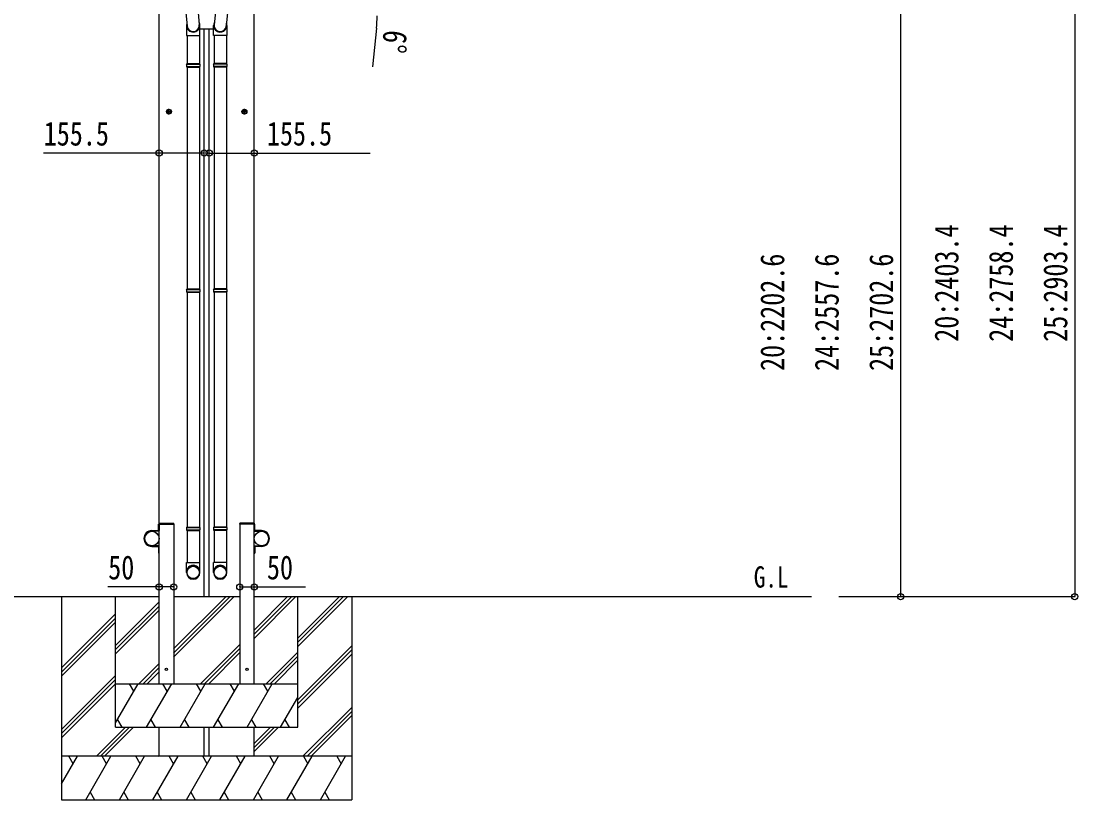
# Model space of a CAD drawing. Units: millimetres, scale not verified. Extents: x -10512 to 10512, y -7425 to 7425.
# Drawn here: x -6764 to -3124, y -3841 to -1159 of the extents above; entities that cross this region are included whole.
import ezdxf
from ezdxf.enums import TextEntityAlignment as Align

# ---------------------------------------------------------------- set-up
doc = ezdxf.new("R2010")
doc.units = ezdxf.units.MM
doc.header["$LTSCALE"] = 30
for name, color, linetype in [('0-3_USER1', 3, 'Continuous'), ('0-5_YKK_13', 4, 'Continuous'), ('0-6_YKK_A1', 4, 'Continuous'), ('0-7_YKK_D', 6, 'Continuous')]:
    doc.layers.add(name, color=color, linetype=linetype)
doc.styles.add('ＭＳ ゴシック', font='')
doc.styles.get('ＭＳ ゴシック').set_extended_font_data('MS Gothic')

msp = doc.modelspace()

# ---------------------------------------------------------------- linework, layer by layer
at = {"layer": '0-5_YKK_13'}
for p, q in [((-6198.54, -1106.89), (-6191.89, -1174.63)), ((-6155.63, -1115.18), (-6150.07, -1170.91)), ((-6093.2, -1115.18), (-6098.76, -1170.91)), ((-6050.29, -1106.89), (-6056.95, -1174.63)), ((-6193.92, -1173.41), (-6193.92, -1208.07)), ((-6147.92, -1208.07), (-6147.92, -1173.72)), ((-6147.92, -1185.3), (-6100.91, -1185.3)), ((-6100.91, -1208.07), (-6100.91, -1173.72)), ((-6054.91, -1173.41), (-6054.91, -1208.07)), ((-6193.92, -1208.07), (-6147.92, -1208.07)), ((-6191.92, -1208.07), (-6191.92, -1304.81)), ((-6149.92, -1208.07), (-6149.92, -1304.81)), ((-6054.91, -1208.07), (-6100.91, -1208.07)), ((-6098.91, -1208.07), (-6098.91, -1304.81)), ((-6056.91, -1208.07), (-6056.91, -1304.81)), ((-6193.92, -1306.81), (-6192.92, -1304.81)), ((-6193.92, -1306.81), (-6147.92, -1306.81)), ((-6193.92, -1306.81), (-6193.92, -1314.81)), ((-6192.92, -1304.81), (-6148.92, -1304.81)), ((-6147.92, -1306.81), (-6148.92, -1304.81)), ((-6100.91, -1306.81), (-6099.91, -1304.81)), ((-6054.91, -1306.81), (-6100.91, -1306.81)), ((-6055.91, -1304.81), (-6099.91, -1304.81)), ((-6054.91, -1306.81), (-6055.91, -1304.81)), ((-6054.91, -1306.81), (-6054.91, -1314.81)), ((-6193.92, -1314.81), (-6147.92, -1314.81)), ((-6193.92, -1314.81), (-6192.92, -1316.81)), ((-6192.92, -1316.81), (-6148.92, -1316.81)), ((-6191.92, -1316.81), (-6191.92, -2080.69)), ((-6149.92, -1316.81), (-6149.92, -2080.69)), ((-6054.91, -1314.81), (-6100.91, -1314.81)), ((-6055.91, -1316.81), (-6099.91, -1316.81)), ((-6098.91, -1316.81), (-6098.91, -2080.69)), ((-6056.91, -1316.81), (-6056.91, -2080.69)), ((-6054.91, -1314.81), (-6055.91, -1316.81)), ((-6193.92, -2082.69), (-6192.92, -2080.69)), ((-6193.92, -2082.69), (-6147.92, -2082.69)), ((-6193.92, -2082.69), (-6193.92, -2090.69)), ((-6193.92, -2090.69), (-6147.92, -2090.69)), ((-6193.92, -2090.69), (-6192.92, -2092.69)), ((-6192.92, -2080.69), (-6148.92, -2080.69)), ((-6192.92, -2092.69), (-6148.92, -2092.69)), ((-6191.92, -2092.69), (-6191.92, -2901.19)), ((-6149.92, -2092.69), (-6149.92, -2901.19)), ((-6147.92, -2082.69), (-6148.92, -2080.69)), ((-6100.91, -2082.69), (-6099.91, -2080.69)), ((-6054.91, -2082.69), (-6100.91, -2082.69)), ((-6054.91, -2090.69), (-6100.91, -2090.69)), ((-6055.91, -2080.69), (-6099.91, -2080.69)), ((-6055.91, -2092.69), (-6099.91, -2092.69)), ((-6098.91, -2092.69), (-6098.91, -2901.19)), ((-6056.91, -2092.69), (-6056.91, -2901.19)), ((-6054.91, -2082.69), (-6055.91, -2080.69)), ((-6054.91, -2090.69), (-6055.91, -2092.69)), ((-6054.91, -2082.69), (-6054.91, -2090.69)), ((-6288.42, -2890.75), (-6290.42, -2890.75)), ((-6290.42, -2913.45), (-6290.42, -2890.75)), ((-6288.27, -2890.75), (-6290.27, -2890.75)), ((-6290.27, -2913.45), (-6290.27, -2890.75)), ((-6288.57, -2890.75), (-6288.46, -2888.69)), ((-6288.57, -2890.75), (-6237.97, -2890.75)), ((-6288.42, -2890.75), (-6288.42, -2913.45)), ((-6288.27, -2890.75), (-6288.27, -2913.45)), ((-6287.46, -2887.75), (-6239.07, -2887.75)), ((-6237.97, -2890.75), (-6238.07, -2888.69)), ((-6193.92, -2903.19), (-6192.92, -2901.19)), ((-6193.92, -2903.19), (-6147.92, -2903.19)), ((-6193.92, -2903.19), (-6193.92, -2911.19)), ((-6193.92, -2911.19), (-6147.92, -2911.19)), ((-6193.92, -2911.19), (-6192.92, -2913.19)), ((-6192.92, -2901.19), (-6148.92, -2901.19)), ((-6147.92, -2903.19), (-6148.92, -2901.19)), ((-6100.91, -2903.19), (-6099.91, -2901.19)), ((-6054.91, -2903.19), (-6100.91, -2903.19)), ((-6054.91, -2911.19), (-6100.91, -2911.19)), ((-6055.91, -2901.19), (-6099.91, -2901.19)), ((-6054.91, -2903.19), (-6055.91, -2901.19)), ((-6054.91, -2911.19), (-6055.91, -2913.19)), ((-6054.91, -2903.19), (-6054.91, -2911.19)), ((-6010.87, -2890.75), (-6010.76, -2888.69)), ((-5960.27, -2890.75), (-6010.87, -2890.75)), ((-5961.37, -2887.75), (-6009.76, -2887.75)), ((-5960.57, -2890.75), (-5958.57, -2890.75)), ((-5960.57, -2890.75), (-5960.57, -2913.45)), ((-5960.57, -2890.75), (-5958.57, -2890.75)), ((-5960.57, -2890.75), (-5960.57, -2913.45)), ((-5960.27, -2890.75), (-5960.37, -2888.69)), ((-5958.57, -2913.45), (-5958.57, -2890.75)), ((-5958.57, -2913.45), (-5958.57, -2890.75)), ((-6313.42, -2913.45), (-6290.42, -2913.45)), ((-6290.42, -2915.45), (-6313.42, -2915.45)), ((-6313.27, -2913.45), (-6290.27, -2913.45)), ((-6290.27, -2915.45), (-6313.27, -2915.45)), ((-6192.92, -2913.19), (-6148.92, -2913.19)), ((-6191.92, -2913.19), (-6191.92, -3023.19)), ((-6149.92, -2913.19), (-6149.92, -3023.19)), ((-6055.91, -2913.19), (-6099.91, -2913.19)), ((-6098.91, -2913.19), (-6098.91, -3023.19)), ((-6056.91, -2913.19), (-6056.91, -3023.19)), ((-5935.57, -2913.45), (-5958.57, -2913.45)), ((-5935.57, -2913.45), (-5958.57, -2913.45)), ((-5958.57, -2915.45), (-5935.57, -2915.45)), ((-5958.57, -2915.45), (-5935.57, -2915.45)), ((-6290.42, -2966.05), (-6313.42, -2966.05)), ((-6313.42, -2968.05), (-6290.42, -2968.05)), ((-6290.27, -2966.05), (-6313.27, -2966.05)), ((-6313.27, -2968.05), (-6290.27, -2968.05)), ((-6290.42, -2968.05), (-6290.42, -2990.75)), ((-6290.27, -2968.05), (-6290.27, -2990.75)), ((-6288.42, -2990.75), (-6288.42, -2968.05)), ((-6288.27, -2990.75), (-6288.27, -2968.05)), ((-5960.57, -2990.75), (-5960.57, -2968.05)), ((-5960.57, -2990.75), (-5960.57, -2968.05)), ((-5958.57, -2966.05), (-5935.57, -2966.05)), ((-5958.57, -2966.05), (-5935.57, -2966.05)), ((-5958.57, -2968.05), (-5958.57, -2990.75)), ((-5935.57, -2968.05), (-5958.57, -2968.05)), ((-5958.57, -2968.05), (-5958.57, -2990.75)), ((-5935.57, -2968.05), (-5958.57, -2968.05)), ((-6288.42, -2990.75), (-6290.42, -2990.75)), ((-6288.27, -2990.75), (-6290.27, -2990.75)), ((-5960.57, -2990.75), (-5958.57, -2990.75)), ((-5960.57, -2990.75), (-5958.57, -2990.75)), ((-6193.92, -3057.33), (-6193.92, -3023.19)), ((-6193.92, -3023.19), (-6147.92, -3023.19)), ((-6147.92, -3057.33), (-6147.92, -3023.19)), ((-6100.91, -3057.33), (-6100.91, -3023.19)), ((-6054.91, -3023.19), (-6100.91, -3023.19)), ((-6054.91, -3057.33), (-6054.91, -3023.19))]:
    msp.add_line(p, q, dxfattribs=at)
for points in [[(-6147.92, -1306.81), (-6147.92, -1314.81), (-6148.92, -1316.81)], [(-6100.91, -1306.81), (-6100.91, -1314.81), (-6099.91, -1316.81)], [(-6147.92, -2082.69), (-6147.92, -2090.69), (-6148.92, -2092.69)], [(-6100.91, -2082.69), (-6100.91, -2090.69), (-6099.91, -2092.69)], [(-6147.92, -2903.19), (-6147.92, -2911.19), (-6148.92, -2913.19)], [(-6100.91, -2903.19), (-6100.91, -2911.19), (-6099.91, -2913.19)]]:
    msp.add_lwpolyline(points, dxfattribs=at)
for centre in [(-6263.27, -3390.75), (-5985.57, -3390.75)]:
    msp.add_circle(centre, 4, dxfattribs=at)
for centre, radius, start, end in [((-6177.92, -1173.72), 30, 0, 2.54858), ((-6070.91, -1173.72), 30, 177.45142, 180), ((-6287.46, -2888.75), 1, 90, 176.99989), ((-6239.07, -2888.75), 1, 3.00006, 90), ((-6009.76, -2888.75), 1, 90, 176.99994), ((-5961.37, -2888.75), 1, 3.00011, 90), ((-6313.42, -2940.75), 27.3, 90, 270), ((-6313.27, -2940.75), 27.3, 90, 270), ((-6313.42, -2940.75), 25.3, 90, 270), ((-6313.27, -2940.75), 25.3, 90, 270), ((-6290.42, -2913.45), 2, 270, 0), ((-6290.27, -2913.45), 2, 270, 0), ((-5958.57, -2913.45), 2, 180, 270), ((-5958.57, -2913.45), 2, 180, 270), ((-5935.57, -2940.75), 27.3, 270, 90), ((-5935.57, -2940.75), 27.3, 270, 90), ((-5935.57, -2940.75), 25.3, 270, 90), ((-5935.57, -2940.75), 25.3, 270, 90), ((-6290.42, -2968.05), 2, 0, 90), ((-6290.27, -2968.05), 2, 0, 90), ((-5958.57, -2968.05), 2, 90, 180), ((-5958.57, -2968.05), 2, 90, 180)]:
    msp.add_arc(centre, radius, start, end, dxfattribs=at)
for centre, major_axis, ratio, start_param, end_param in [((-6170.92, -1173.41), (-23, 0), 0.996195, 5.9588909, 9.9444346), ((-6077.91, -1173.41), (23, 0), 0.996195, 2.621936, 6.6074797), ((-6170.92, -1173.41), (-21, 0), 0.996195, 0.0583862, 3.2616355), ((-6077.91, -1173.41), (21, 0), 0.996195, 3.0215498, 6.2247991), ((-6170.92, -3055.59), (23, 0), 0.996195, 6.2831853, 9.424778), ((-6170.92, -3057.33), (23, 0), 0.996195, 6.2831853, 9.424778), ((-6170.92, -3057.33), (0, -23.43), 0.981806, 4.712389, 7.8539816), ((-6077.91, -3055.59), (-23, 0), 0.996195, 3.1415927, 6.2831853), ((-6077.91, -3057.33), (-23, 0), 0.996195, 3.1415927, 6.2831853), ((-6077.91, -3057.33), (0, -23.43), 0.981806, 4.712389, 7.8539816)]:
    msp.add_ellipse(centre, major_axis=major_axis, ratio=ratio, start_param=start_param, end_param=end_param, dxfattribs=at)
for centre, major_axis in [((-6170.92, -3057.33), (-21, 0)), ((-6077.91, -3057.33), (21, 0))]:
    msp.add_ellipse(centre, major_axis=major_axis, ratio=0.996195, dxfattribs=at)
at = {"layer": '0-6_YKK_A1'}
for p, q in [((-6288.27, -3440.75), (-6288.27, -1011.75)), ((-6132.77, -3140.75), (-6132.77, -1185.3)), ((-6116.07, -3140.75), (-6116.07, -1185.3)), ((-6264.57, -1470.3), (-6244.57, -1470.3)), ((-6261.07, -1466.54), (-6254.57, -1462.79)), ((-6254.57, -1480.3), (-6254.57, -1460.3)), ((-6254.57, -1462.79), (-6248.07, -1466.54)), ((-6248.07, -1474.05), (-6254.57, -1477.8)), ((-6248.07, -1466.54), (-6248.07, -1474.05)), ((-5984.57, -1470.3), (-6004.57, -1470.3)), ((-5994.57, -1462.79), (-6001.07, -1466.54)), ((-6001.07, -1466.54), (-6001.07, -1474.05)), ((-6001.07, -1474.05), (-5994.57, -1477.8)), ((-5994.57, -1480.3), (-5994.57, -1460.3)), ((-5988.07, -1466.54), (-5994.57, -1462.79)), ((-6288.27, -3440.75), (-6288.27, -2890.75)), ((-6288.27, -2890.75), (-6238.27, -2890.75)), ((-6238.27, -2890.75), (-6238.27, -3440.75)), ((-6010.57, -2890.75), (-6010.57, -3440.75)), ((-5960.57, -2890.75), (-6010.57, -2890.75)), ((-5960.57, -3440.75), (-5960.57, -2890.75)), ((-8129.69, -3140.75), (-6288.27, -3140.75)), ((-6624.42, -3140.75), (-6624.42, -3840.74)), ((-6438.42, -3590.75), (-6438.42, -3140.75)), ((-6438.42, -3308.96), (-6288.42, -3158.96)), ((-6238.42, -3321.09), (-6058.07, -3140.75)), ((-6238.42, -3335.23), (-6043.93, -3140.75)), ((-6238.42, -3349.38), (-6029.78, -3140.75)), ((-6238.42, -3140.75), (-6010.42, -3140.75)), ((-5960.57, -3140.75), (-4041.62, -3140.75)), ((-5960.42, -3283.51), (-5817.65, -3140.75)), ((-5960.42, -3269.37), (-5831.79, -3140.75)), ((-5960.42, -3255.23), (-5845.94, -3140.75)), ((-5810.42, -3590.75), (-5810.42, -3140.75)), ((-5810.42, -3312.26), (-5638.9, -3140.75)), ((-5810.42, -3283.97), (-5667.19, -3140.75)), ((-5810.42, -3298.12), (-5653.04, -3140.75)), ((-5624.42, -3140.75), (-5624.42, -3840.74)), ((-6624.42, -3386.36), (-6438.42, -3200.36)), ((-6438.42, -3323.1), (-6288.42, -3173.1)), ((-6438.42, -3337.24), (-6288.42, -3187.25)), ((-6624.42, -3400.5), (-6438.42, -3214.51)), ((-6624.42, -3414.65), (-6438.42, -3228.65)), ((-6145.94, -3440.75), (-6010.42, -3305.23)), ((-5810.42, -3496.1), (-5624.42, -3310.11)), ((-6131.8, -3440.75), (-6010.42, -3319.37)), ((-6117.65, -3440.75), (-6010.42, -3333.51)), ((-5919.66, -3440.75), (-5810.42, -3331.5)), ((-5905.52, -3440.75), (-5810.42, -3345.64)), ((-5810.42, -3510.25), (-5624.42, -3324.25)), ((-5810.42, -3524.39), (-5624.42, -3338.39)), ((-6358.07, -3440.75), (-6288.42, -3371.09)), ((-5891.38, -3440.75), (-5810.42, -3359.78)), ((-6624.42, -3598.49), (-6438.42, -3412.5)), ((-6343.93, -3440.75), (-6288.42, -3385.23)), ((-6329.79, -3440.75), (-6288.42, -3399.38)), ((-6624.42, -3612.64), (-6438.42, -3426.64)), ((-6624.42, -3626.78), (-6438.42, -3440.78)), ((-6438.42, -3575.37), (-6360.69, -3440.74)), ((-6438.42, -3440.75), (-5810.42, -3440.75)), ((-6375.69, -3466.73), (-6390.69, -3440.75)), ((-6331.82, -3590.74), (-6245.22, -3440.75)), ((-6260.22, -3466.73), (-6275.22, -3440.75)), ((-6216.35, -3590.74), (-6129.75, -3440.75)), ((-6144.75, -3466.73), (-6159.75, -3440.75)), ((-6100.88, -3590.74), (-6014.28, -3440.75)), ((-6029.28, -3466.73), (-6044.28, -3440.75)), ((-5985.41, -3590.75), (-5898.81, -3440.75)), ((-5913.81, -3466.73), (-5928.81, -3440.75)), ((-5869.94, -3590.75), (-5810.42, -3487.64)), ((-5792.93, -3690.75), (-5624.42, -3522.24)), ((-6432.29, -3564.77), (-6417.29, -3590.74)), ((-6316.82, -3564.77), (-6301.82, -3590.74)), ((-6201.35, -3564.77), (-6186.36, -3590.74)), ((-6085.88, -3564.77), (-6070.89, -3590.74)), ((-5970.41, -3564.76), (-5955.41, -3590.75)), ((-5854.94, -3564.77), (-5839.94, -3590.75)), ((-5778.78, -3690.75), (-5624.42, -3536.38)), ((-5764.64, -3690.75), (-5624.42, -3550.52)), ((-6504.54, -3690.75), (-6404.54, -3590.75)), ((-6490.39, -3690.75), (-6390.39, -3590.75)), ((-6476.25, -3690.75), (-6376.25, -3590.75)), ((-6438.42, -3590.75), (-5810.42, -3590.75)), ((-6288.27, -3690.69), (-6288.27, -3590.75)), ((-6132.77, -3690.69), (-6132.77, -3590.75)), ((-6116.07, -3690.69), (-6116.07, -3590.75)), ((-5960.57, -3646.25), (-5905.06, -3590.75)), ((-5960.57, -3660.4), (-5890.92, -3590.75)), ((-5960.57, -3674.54), (-5876.77, -3590.75)), ((-5960.57, -3690.69), (-5960.57, -3590.75)), ((-5624.42, -3690.75), (-6624.42, -3690.75)), ((-6624.42, -3785.35), (-6569.8, -3690.75)), ((-6584.8, -3716.73), (-6599.8, -3690.74)), ((-6540.93, -3840.74), (-6454.33, -3690.75)), ((-6469.33, -3716.73), (-6484.33, -3690.74)), ((-6425.46, -3840.74), (-6338.86, -3690.75)), ((-6353.86, -3716.73), (-6368.86, -3690.74)), ((-6309.99, -3840.74), (-6223.39, -3690.75)), ((-6292.4, -3690.75), (-6288.42, -3686.76)), ((-6238.39, -3716.73), (-6253.39, -3690.74)), ((-6194.52, -3840.74), (-6107.92, -3690.75)), ((-6122.92, -3716.73), (-6137.92, -3690.74)), ((-6079.05, -3840.74), (-5992.45, -3690.75)), ((-6007.45, -3716.73), (-6022.45, -3690.74)), ((-5963.58, -3840.74), (-5876.98, -3690.75)), ((-5891.98, -3716.73), (-5906.98, -3690.74)), ((-5848.11, -3840.74), (-5761.51, -3690.75)), ((-5791.51, -3690.75), (-5776.51, -3716.73)), ((-5732.64, -3840.74), (-5646.04, -3690.75)), ((-5676.04, -3690.75), (-5661.04, -3716.73)), ((-6525.93, -3814.76), (-6510.93, -3840.74)), ((-6410.46, -3814.76), (-6395.46, -3840.74)), ((-6294.99, -3814.76), (-6279.99, -3840.74)), ((-6179.52, -3814.76), (-6164.52, -3840.74)), ((-6064.05, -3814.76), (-6049.05, -3840.74)), ((-5948.58, -3814.77), (-5933.58, -3840.74)), ((-5833.11, -3814.77), (-5818.11, -3840.74)), ((-5717.64, -3814.77), (-5702.64, -3840.74)), ((-6624.42, -3840.74), (-5624.42, -3840.74))]:
    msp.add_line(p, q, dxfattribs=at)
for points in [[(-5960.57, -3440.75), (-5960.57, -1011.75), (-5980.57, -1011.75), (-6011.42, -1014.99)], [(-6254.57, -1477.8), (-6261.07, -1474.05), (-6261.07, -1466.54)], [(-5994.57, -1477.8), (-5988.07, -1474.05), (-5988.07, -1466.54)]]:
    msp.add_lwpolyline(points, dxfattribs=at)
for centre, radius in [((-6254.57, -1470.3), 8.5), ((-6254.57, -1470.3), 7.7), ((-6254.57, -1470.3), 6.5), ((-5994.57, -1470.3), 8.5), ((-5994.57, -1470.3), 7.7), ((-5994.57, -1470.3), 6.5), ((-6313.42, -2940.75), 25), ((-6313.27, -2940.75), 25), ((-5935.57, -2940.75), 25), ((-5935.57, -2940.75), 25)]:
    msp.add_circle(centre, radius, dxfattribs=at)
at = {"layer": '0-7_YKK_D'}
for p, q in [((-3134.49, -737.35), (-3134.49, -3140.75)), ((-3734.49, -938.17), (-3734.49, -3140.75)), ((-5539.79, -1183.19), (-5553.24, -1316.51)), ((-6238.27, -3107.18), (-6238.27, -3106.18)), ((-6010.57, -3107.18), (-6010.57, -3106.18)), ((-3947.35, -3140.75), (-3733.49, -3140.75)), ((-3947.35, -3140.75), (-3133.49, -3140.75))]:
    msp.add_line(p, q, dxfattribs=at)
for points in [[(-6132.77, -1612.9), (-6288.27, -1612.9), (-6686.77, -1612.9)], [(-6116.07, -1612.9), (-5960.57, -1612.9), (-5562.07, -1612.9)], [(-6238.27, -3107.18), (-6288.27, -3107.18), (-6464.77, -3107.18)], [(-6010.57, -3107.18), (-5960.57, -3107.18), (-5784.07, -3107.18)]]:
    msp.add_lwpolyline(points, dxfattribs=at)
for centre in [(-6288.27, -1612.9), (-6132.77, -1612.9), (-6116.07, -1612.9), (-5960.57, -1612.9), (-6288.27, -3107.18), (-6238.27, -3107.18), (-6010.57, -3107.18), (-5960.57, -3107.18), (-3734.49, -3140.75), (-3134.49, -3140.75)]:
    msp.add_circle(centre, 10.62, dxfattribs=at)
msp.add_arc((-5960.57, -1140.75), 422.91, 354.23974, 0, dxfattribs=at)

# ---------------------------------------------------------------- texts
at = {"layer": '0-3_USER1', "style": 'ＭＳ ゴシック', "width": 0.8}
msp.add_text('G.L', height=73.31, dxfattribs=at).set_placement((-4240.15, -3131.61), align=Align.BOTTOM_LEFT)
at = {"layer": '0-7_YKK_D', "style": 'ＭＳ ゴシック', "width": 0.8}
for s, rotation, p in [('6°', 264.24, (-5538.89, -1184.29)), ('20:2403.4', 90, (-3510.49, -2263.05)), ('24:2758.4', 90, (-3322.99, -2263.05)), ('25:2903.4', 90, (-3135.49, -2263.05)), ('20:2202.6', 90, (-4110.49, -2363.46)), ('24:2557.6', 90, (-3922.99, -2363.46)), ('25:2702.6', 90, (-3735.49, -2363.46))]:
    msp.add_text(s, height=82.48, rotation=rotation, dxfattribs=at).set_placement(p, align=Align.BOTTOM_LEFT)
for s, p in [('155.5', (-6685.77, -1611.9)), ('155.5', (-5917.07, -1611.9)), ('50', (-6463.77, -3106.18)), ('50', (-5917.07, -3106.18))]:
    msp.add_text(s, height=82.48, dxfattribs=at).set_placement(p, align=Align.BOTTOM_LEFT)

doc.saveas('drawing.dxf')
